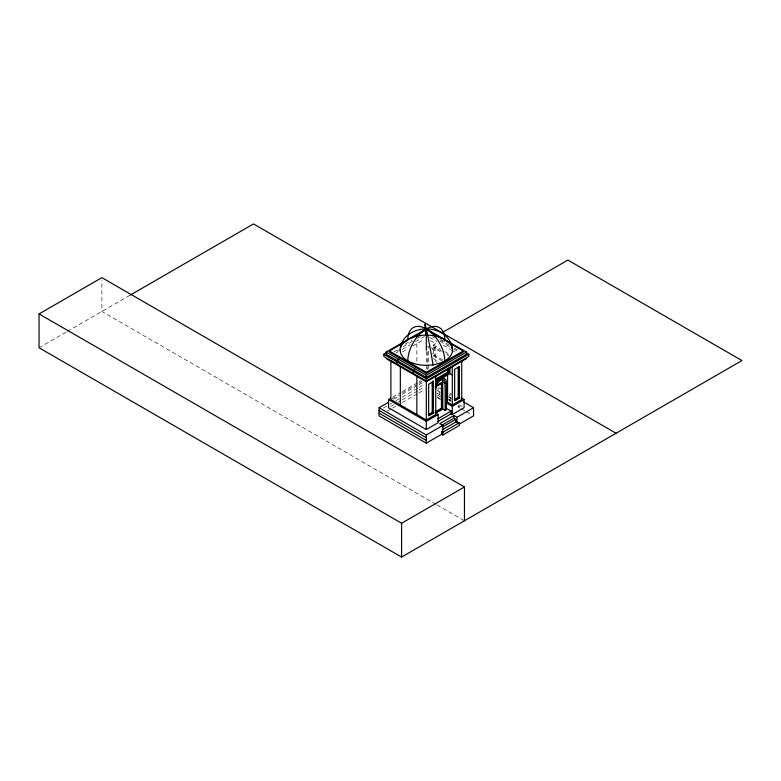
<?xml version="1.0" encoding="UTF-8"?>
<svg xmlns="http://www.w3.org/2000/svg" width="781" height="781" viewBox="0 0 781 781"><rect width="100%" height="100%" fill="white"/><g stroke="black" fill="none" stroke-linecap="round" stroke-linejoin="round"><path stroke-width="0.59" stroke-dasharray="3.9 2.93" d="M39.05 347.75L66.287 332.023M67.332 331.427L130.32 295.052M405.056 344.167L412.29 339.989M394.034 351.899L397.968 349.624M403.133 346.637L412.436 341.268M417.454 338.368L420.403 336.67M395.996 352.944L397.968 351.801L397.968 347.438M402.098 349.419L410.367 344.646M415.482 341.688L424.347 336.582M402.4 351.977L407.565 348.99M412.729 346.012L424.21 339.384M428.671 346.081L427.49 346.754L430.321 348.394M442.7 361.261L433.396 355.892L433.396 344.987L435.759 343.62L435.759 361.671M441.665 351.118L434.578 347.028L433.396 347.711L442.505 352.973M432.215 349.488L433.396 348.804L431.502 347.711M432.215 353.852L433.396 353.168M433.396 355.892L434.578 355.209L443.686 360.471M447.572 355.892L448.753 355.209L442.671 351.704M392.716 397.109L401.112 392.257M402.166 391.652L417.913 382.563M418.958 381.958L421.057 380.747M391.935 398.925L399.276 394.678M402.4 392.882L415.834 385.131M418.958 383.315L422.111 381.499M393.77 399.228L401.112 394.991M402.166 394.376L417.913 385.287M418.958 384.682L424.21 381.655M383.276 408.014L388.518 404.988M389.573 404.382L391.671 403.172M395.869 400.741L401.112 397.714M402.166 397.109L417.913 388.02M418.958 387.415L424.21 384.379M432.215 381.118L433.396 380.445M390.617 406.501L393.77 404.685M397.968 402.264L401.112 400.438M402.166 399.833L417.913 390.744M418.958 390.139L424.21 387.112M387.474 411.05L391.671 408.619M392.716 408.014L395.869 406.198M402.166 402.566L417.913 393.468M418.958 392.863L424.21 389.836M449.339 394.415L451.311 393.282M449.456 395.713L451.35 394.62M449.358 399.862L451.35 398.71L448.987 397.353M458.193 405.212L458.193 407.028L460.087 405.944L460.087 403.211M441.099 339.618L445.326 342.058M439.791 339.676L449.124 345.065M454.308 348.062L457.422 349.859M432.654 336.923L434.763 338.144M440.045 341.19L449.553 346.676M453.781 349.117L458.008 351.557M429.482 337.275L436.872 341.541M443.217 345.202L450.617 349.468M451.672 350.083L455.899 352.524M430.507 340.594L435.759 343.62M433.396 344.987L440.63 349.166M444.76 351.548L449.924 354.535M433.104 358.45L438.268 361.437M438.707 387.601L440.777 388.792M448.714 396.65L450.783 397.841M448.88 397.021L450.91 398.183M437.175 390.529L440.211 392.287M459.179 404.87L462.127 406.579M448.714 399.374L450.783 400.575M448.88 399.745L450.91 400.917M440.211 395.01L437.175 393.263L438.121 392.716L438.121 388.04M448.987 400.077L451.35 401.444M437.565 395.127L440.64 396.894M458.193 407.028L460.243 408.209M461.268 408.805L465.359 411.167M466.384 411.763L471.499 414.711M437.116 396.768L440.123 398.505M437.409 397.763L440.748 399.687M435.993 504.35L101.891 311.463L101.891 280.067M437.048 504.965L464.451 520.781M439.771 391.759L439.771 394.483M434.578 347.028L434.578 355.209M428.671 350.942L428.671 369.198M427.49 351.626L427.49 366.23M427.49 367.441L427.49 369.882M426.309 351.401L426.309 369.452M416.859 343.62L416.859 362.872M436.306 362.296A8.347 4.823 60 0 1 437.526 361.925"/><path stroke-width="1.17" d="M435.759 388.713L435.925 387.112A6.668 3.846 -60 0 1 440.484 380.454A6.668 3.846 -60 0 1 445.033 381.86L445.209 410.445L446.39 409.761L446.39 382.485A8.347 4.823 -60 0 0 442.007 378.424A8.347 4.823 -60 0 0 435.368 385.443M441.987 332.755L567.875 260.073L741.95 360.568L401.6 557.068L39.05 347.75L39.05 313.933L101.891 277.645L464.451 486.963L464.451 520.781M130.32 295.052L253.513 223.932L616.063 433.25M386.156 352.075L426.309 328.899L466.462 352.075L466.462 354.262L426.309 377.438L386.156 354.262L386.156 352.075L426.309 375.261L466.462 352.075M444.779 340.321L463.25 350.981L463.25 352.075L426.309 373.406L389.368 352.075L389.368 350.981L406.803 340.916M410.943 338.534L426.309 329.66L441.704 338.544M465.71 352.465L468.825 354.262L468.825 356.439L426.309 380.982L383.793 356.439L383.793 354.262L385.794 353.1M389.368 350.981L426.309 372.312L463.25 350.981M435.163 412.827L438.121 414.535L438.121 422.716L426.309 429.53L388.518 407.711L388.518 399.53L390.617 398.32M383.793 354.262L426.309 378.805L468.825 354.262M442.671 429.628L455.831 422.033L459.374 422.716L459.374 425.44L442.847 434.988L441.665 434.304L426.309 443.169L379.068 415.892L379.068 407.711L388.518 402.264M466.462 358.625L426.309 381.802L386.156 358.625M435.417 379.273L447.572 372.254L448.753 372.937L448.753 368.261M435.593 380.542L448.753 372.937M435.466 381.977L449.924 373.621L452.287 374.987M436.55 385.531L442.847 381.889L445.209 383.256M435.105 387.181L442.134 383.12L442.134 408.668L435.105 412.729M461.737 361.027L461.737 399.53L452.287 404.988L447.572 402.254L446.39 402.937L452.287 406.354L464.099 399.53L464.099 407.711L452.287 414.535L451.106 413.852L437.956 421.447M428.437 414.672L432.215 412.485L433.396 413.169L433.396 381.528L428.671 384.262L428.671 415.892L433.396 413.169M454.415 399.667L458.193 397.49L459.374 398.164L459.374 366.533L454.649 369.257L454.649 400.897L459.374 398.164M435.407 411.733L441.431 408.258L442.134 408.668M435.495 413.315L442.847 409.078L445.209 410.445M390.881 361.027L390.881 399.53L426.309 419.983L435.759 414.535L435.759 376.032M388.518 399.53L426.309 421.349L438.121 414.535M437.956 418.723L451.106 411.118L451.106 413.852M459.218 424.171L473.55 415.892L473.55 407.711L457.012 417.259L453.946 415.482L439.771 423.663L442.847 425.44L442.847 430.897L441.665 431.581L441.665 434.304M441.802 425.225L453.946 418.216L455.831 419.309L455.831 422.033M379.068 407.711L426.309 434.988L442.847 425.44M442.671 426.904L455.831 419.309M441.665 431.581L442.847 432.254L459.374 422.716M39.05 313.933L401.6 523.25L464.451 486.963M461.151 397.832L464.099 399.53M463.211 401.746L473.55 407.711M432.215 385.209L433.396 385.892M446.39 408.395L452.287 411.802M379.068 410.445L426.309 437.711M379.068 413.169L426.309 440.445M458.193 367.07L458.193 397.49M457.012 417.259L457.012 422.716M453.946 415.482L453.946 418.216M452.287 366.504L452.287 404.988M452.287 406.354L452.287 414.535M449.924 367.558L449.924 373.621M447.572 368.749L447.572 372.254M447.572 374.655L447.572 402.254M442.847 409.078L442.671 380.493A6.668 3.846 -60 0 0 442.202 379.449M442.847 432.254L442.847 434.988M441.431 382.71L441.431 408.258M432.215 381.938L432.215 412.485M407.838 340.047A26.124 15.083 60 0 1 426.309 328.899L426.309 350.23M426.309 372.312L426.309 373.406M426.309 375.261L426.309 377.438M426.309 378.805L426.309 419.983M426.309 421.349L426.309 429.53M426.309 434.988L426.309 443.169M416.859 376.032L416.859 414.535M416.107 335.547L416.107 336.64M416.107 366.426L416.107 367.509M414.496 368.437L414.496 370.624M413.315 371.307L413.315 373.484M401.6 523.25L401.6 557.068M400.331 366.484L400.331 404.988M399.569 356.878L399.569 357.971M397.968 358.899L397.968 361.076M396.787 361.759L396.787 363.936M442.251 377.604A8.347 4.823 -60 0 1 444.418 378.853M400.194 350.718A26.124 21.331 0 0 1 426.309 328.899A26.124 15.083 60 0 1 444.779 361.378M407.838 361.378A26.124 15.083 -60 0 1 426.309 328.899A26.124 15.083 -60 0 1 444.779 340.047M426.309 335.635A25.919 0.849 79.7 0 1 426.309 328.899A26.124 21.331 0 0 1 452.433 350.718M426.309 328.899A25.919 0.849 79.7 0 1 433.074 365.283M413.247 363.292A26.124 15.083 0 0 0 452.433 350.23A26.124 15.083 0 0 0 413.247 337.167A26.124 15.083 0 0 0 413.247 363.292"/></g></svg>
